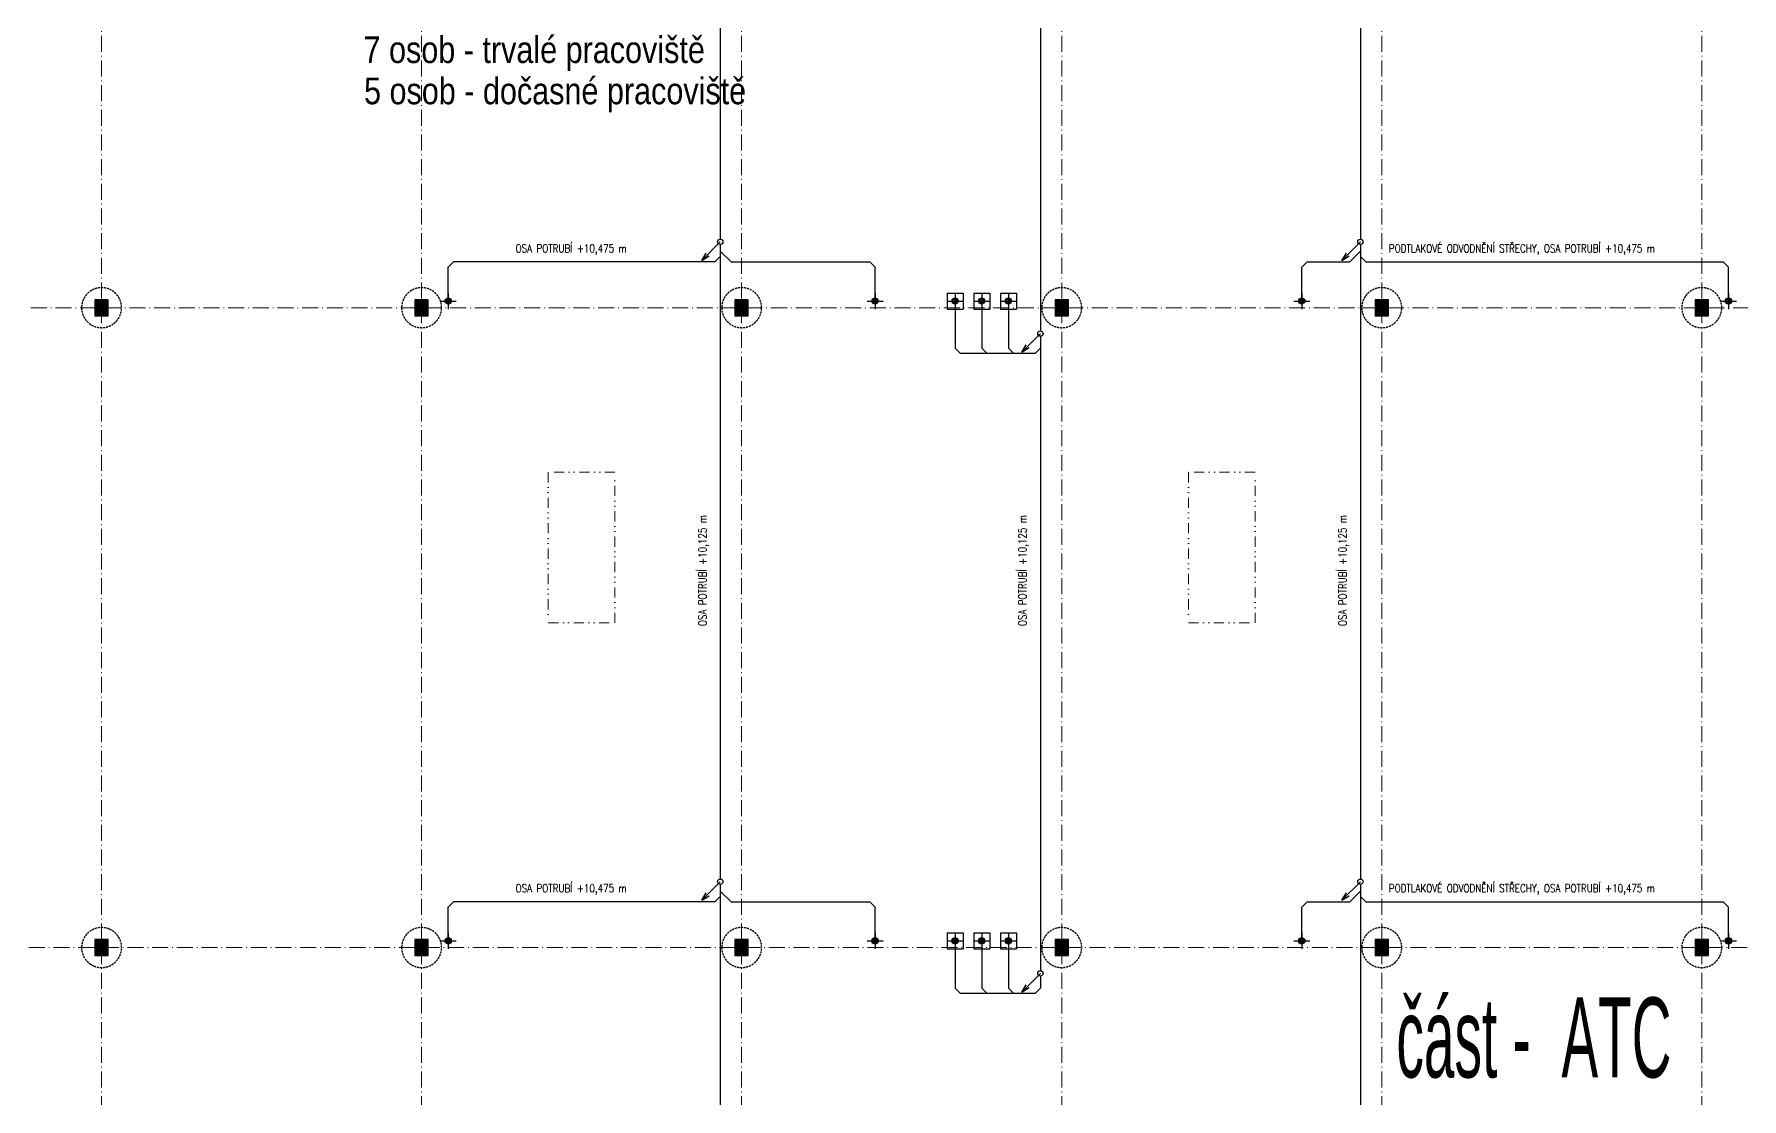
# Model space of a CAD drawing. Header units: millimetres. Extents: x 325046 to 1268204, y 1875583 to 2761998.
# Drawn here: x 799550 to 863581, y 2537217 to 2577153 of the extents above; entities that cross this region are included whole.
import ezdxf

# ---------------------------------------------------------------- set-up
doc = ezdxf.new("R2010")
doc.units = ezdxf.units.MM
doc.header["$LTSCALE"] = 100
for name, pattern in [('ACAD_ISO10W100', [18.5, 12, -3, 0.5, -3]), ('CONTINOUS', [0]), ('DASHED', [0.75, 0.5, -0.25]), ('DIVIDE', [31.75, 12.7, -6.35, 0, -6.35, 0, -6.35]), ('SO02_F11anp01$0${ Leader Line}', [0])]:
    doc.linetypes.add(name, pattern=pattern)
for name, color, linetype, lineweight, true_color in [('Korabek-bezp_vtoky_text', 7, 'CONTINOUS', 0, 0x6b50af), ('Korabek-bezp_vtoky_trasy', 7, 'CONTINOUS', 30, 0x9d626f), ('Korabek-text', 7, 'Continuous', 0, 0x7a7a7a), ('Korabek-trasy', 7, 'Continuous', 30, 0x7478c3), ('Korabek-vpuste', 7, 'Continuous', 30, 0x6f7ceb), ('Světlíky', 7, 'DIVIDE', 15, 0xf81696), ('TECH - počty osob', 7, 'Continuous', 9, 0xf91a5d)]:
    doc.layers.add(name, color=color, linetype=linetype, lineweight=lineweight, true_color=true_color)
doc.layers.add('Objekty - osy', color=5, linetype='ACAD_ISO10W100', lineweight=20)
doc.layers.add('ŽB - Šraf-prefa', color=253, linetype='Continuous', lineweight=13)
doc.layers.add('POPIS MÍSTNOSTÍ', color=7, linetype='Continuous', true_color=0x072bf2)
doc.layers.add('Příprava na dock', color=7, linetype='Continuous', true_color=0x616161)
doc.layers.add('ŽB- SLOUPY', color=3, linetype='Continuous')
doc.styles.add('ARIAL NARROW', font='ARIALN.TTF')
doc.styles.add('ROMANS', font='romans.shx', dxfattribs={"width": 0.8})

# ---------------------------------------------------------------- blocks, each defined once
blk = doc.blocks.new('H1 PU')
at = {"layer": 'Příprava na dock', "linetype": 'DASHED', "ltscale": 1.5}
blk.add_circle((1537736, -4876565), 750, dxfattribs=at)
blk = doc.blocks.new('vpust_tučně')
at = {"layer": 'Korabek-vpuste'}
for p, q in [((52.896, 90.921), (53.396, 90.921)), ((53.146, 90.671), (53.146, 91.171))]:
    blk.add_line(p, q, dxfattribs=at)
for radius in [0.1, 0.075, 0.05]:
    blk.add_circle((53.146, 90.921), radius, dxfattribs=at)
blk = doc.blocks.new('vtok')
at = {"layer": 'Korabek-bezp_vtoky_trasy', "linetype": 'ByBlock'}
for p, q in [((300, 300), (-300, 300)), ((-300, 300), (-300, -300)), ((300, 0), (-300, 0)), ((0, 300), (0, -300)), ((300, 300), (300, -300)), ((300, -300), (-300, -300))]:
    blk.add_line(p, q, dxfattribs=at)
for radius in [120, 90, 60]:
    blk.add_circle((0, 0), radius, dxfattribs=at)
blk = doc.blocks.new('A$C73023567')
at = {"layer": 'Korabek-bezp_vtoky_trasy'}
for p, q in [((131475, 124395.3), (131475, 99975.1)), ((128275, 101095.6), (128275, 99325.9)), ((129275, 101095.6), (129275, 99325.9)), ((130275, 101095.6), (130275, 99325.9)), ((128475.3, 99125.6), (128275, 99325.9)), ((129475.3, 99125.6), (129275, 99325.9)), ((130475.3, 99125.6), (130275, 99325.9)), ((131475.2, 99875.1), (130777.9, 99177.8)), ((130777.9, 99177.8), (130948.6, 99452.4)), ((130777.9, 99177.8), (131052.5, 99348.5)), ((131274.7, 99125.6), (131475, 99325.9)), ((131475, 99775.1), (131475, 75975.1)), ((131274.7, 99125.6), (128475.3, 99125.6)), ((128275, 77095.6), (128275, 75325.9)), ((129275, 77095.6), (129275, 75325.9)), ((130275, 77095.6), (130275, 75325.9)), ((131475.2, 75875.1), (130777.9, 75177.8)), ((131475, 75775.1), (131475, 75325.9)), ((128475.3, 75125.6), (128275, 75325.9)), ((131274.7, 75125.6), (128475.3, 75125.6)), ((129475.3, 75125.6), (129275, 75325.9)), ((130475.3, 75125.6), (130275, 75325.9)), ((130777.9, 75177.8), (130948.6, 75452.4)), ((130777.9, 75177.8), (131052.5, 75348.5)), ((131274.7, 75125.6), (131475, 75325.9))]:
    blk.add_line(p, q, dxfattribs=at)
for centre in [(131475.2, 99875.1), (131475.2, 75875.1)]:
    blk.add_circle(centre, 100, dxfattribs=at)
at = {"layer": 'Korabek-trasy'}
for p, q in [((119475, 122275.6), (119475, 103415.6)), ((143475, 122275.6), (143475, 103415.6)), ((119475, 103315.6), (118777.7, 102618.2)), ((119475, 103215.6), (119475, 79415.6)), ((143475, 103315.6), (142777.7, 102618.2)), ((143475, 103215.6), (143475, 79415.6)), ((109475.3, 102565.6), (109275, 102365.2)), ((119274.7, 102565.6), (109475.3, 102565.6)), ((118777.7, 102618.2), (118948.4, 102892.8)), ((118777.7, 102618.2), (119052.3, 102788.9)), ((119475, 102765.9), (119274.7, 102565.6)), ((119475, 102966.2), (119875.7, 102565.6)), ((119875.7, 102565.6), (125074.7, 102565.6)), ((125074.7, 102565.6), (125275, 102365.2)), ((141475.3, 102565.6), (141275, 102365.2)), ((141475.3, 102565.6), (143074.3, 102565.6)), ((142777.7, 102618.2), (142948.4, 102892.8)), ((142777.7, 102618.2), (143052.3, 102788.9)), ((143475, 102966.2), (143074.3, 102565.6)), ((143475, 102765.9), (143675.3, 102565.6)), ((143675.3, 102565.6), (157074.7, 102565.6)), ((157074.7, 102565.6), (157275, 102365.2)), ((109275, 101095.6), (109275, 102365.2)), ((125275, 101095.6), (125275, 102365.2)), ((141275, 101095.6), (141275, 102365.2)), ((157275, 101095.6), (157275, 102365.2)), ((119475, 79315.6), (118777.7, 78618.2)), ((118777.7, 78618.2), (118948.4, 78892.8)), ((118777.7, 78618.2), (119052.3, 78788.9)), ((119475, 78765.9), (119274.7, 78565.6)), ((119475, 79215.6), (119475, 55415.6)), ((119475, 78966.2), (119875.7, 78565.6)), ((143475, 79315.6), (142777.7, 78618.2)), ((142777.7, 78618.2), (142948.4, 78892.8)), ((142777.7, 78618.2), (143052.3, 78788.9)), ((143475, 78966.2), (143074.3, 78565.6)), ((143475, 79215.6), (143475, 55415.6)), ((143475, 78765.9), (143675.3, 78565.6)), ((109475.3, 78565.6), (109275, 78365.2)), ((109275, 77095.6), (109275, 78365.2)), ((119274.7, 78565.6), (109475.3, 78565.6)), ((119875.7, 78565.6), (125074.7, 78565.6)), ((125074.7, 78565.6), (125275, 78365.2)), ((125275, 77095.6), (125275, 78365.2)), ((141475.3, 78565.6), (141275, 78365.2)), ((141275, 77095.6), (141275, 78365.2)), ((141475.3, 78565.6), (143074.3, 78565.6)), ((143675.3, 78565.6), (157074.7, 78565.6)), ((157074.7, 78565.6), (157275, 78365.2)), ((157275, 77095.6), (157275, 78365.2))]:
    blk.add_line(p, q, dxfattribs=at)
for centre in [(119475, 103315.6), (143475, 103315.6), (119475, 79315.6), (143475, 79315.6)]:
    blk.add_circle(centre, 100, dxfattribs=at)
at = {"layer": 'Korabek-bezp_vtoky_trasy', "rotation": 89.99999999130051}
for p in [(128275, 101095.6), (129275, 101095.6), (130275, 101095.6), (128275, 77095.6), (129275, 77095.6), (130275, 77095.6)]:
    blk.add_blockref('vtok', p, dxfattribs=at)
at = {"layer": 'Korabek-vpuste', "xscale": 1200, "yscale": 1200, "zscale": 1200, "rotation": 269.9999999927888}
for p in [(169.4, 164870.4), (16169.4, 164870.4), (32169.4, 164870.4), (48169.4, 164870.4), (169.4, 140870.4), (16169.4, 140870.4), (32169.4, 140870.4), (48169.4, 140870.4)]:
    blk.add_blockref('vpust_tučně', p, dxfattribs=at)
at = {"layer": 'Korabek-bezp_vtoky_text', "insert": (131044.8, 88901.8), "char_height": 300, "width": 28411.347, "attachment_point": 7, "rotation": 90, "style": 'ROMANS'}
blk.add_mtext('OSA POTRUBÍ +10,125 m', dxfattribs=at)
at = {"layer": 'Korabek-text', "char_height": 300, "width": 28411.347, "attachment_point": 7, "style": 'ROMANS'}
for s, insert, rotation in [('OSA POTRUBÍ +10,475 m', (111799.6, 102827), 0), ('PODTLAKOVÉ ODVODNĚNÍ STŘECHY, OSA POTRUBÍ +10,475 m', (144542.9, 102827), 0), ('OSA POTRUBÍ +10,125 m', (119048.2, 88901.8), 90), ('OSA POTRUBÍ +10,125 m', (143048.2, 88901.8), 90), ('OSA POTRUBÍ +10,475 m', (111799.6, 78827), 0), ('PODTLAKOVÉ ODVODNĚNÍ STŘECHY, OSA POTRUBÍ +10,475 m', (144542.9, 78827), 0)]:
    blk.add_mtext(s, dxfattribs=dict(at, insert=insert, rotation=rotation))

msp = doc.modelspace()

# ---------------------------------------------------------------- hatches: boundary and pattern name
at = {"layer": 'ŽB - Šraf-prefa'}
h = msp.add_hatch(color=256, dxfattribs=at)
h.dxf.hatch_style = 1
h.paths.add_polyline_path([(801828.7, 2566592.7), (802328.7, 2566592.7), (802328.7, 2567192.7), (801828.7, 2567192.7)])
h = msp.add_hatch(color=256, dxfattribs=at)
h.dxf.hatch_style = 1
h.paths.add_polyline_path([(813828.7, 2566592.7), (814328.7, 2566592.7), (814328.7, 2567192.7), (813828.7, 2567192.7)])
h = msp.add_hatch(color=256, dxfattribs=at)
h.dxf.hatch_style = 1
h.paths.add_polyline_path([(825828.7, 2566592.7), (826328.7, 2566592.7), (826328.7, 2567192.7), (825828.7, 2567192.7)])
h = msp.add_hatch(color=256, dxfattribs=at)
h.dxf.hatch_style = 1
h.paths.add_polyline_path([(837828.7, 2566592.7), (838328.7, 2566592.7), (838328.7, 2567192.7), (837828.7, 2567192.7)])
h = msp.add_hatch(color=256, dxfattribs=at)
h.dxf.hatch_style = 1
h.paths.add_polyline_path([(849828.7, 2566592.7), (850328.7, 2566592.7), (850328.7, 2567192.7), (849828.7, 2567192.7)])
h = msp.add_hatch(color=256, dxfattribs=at)
h.dxf.hatch_style = 1
h.paths.add_polyline_path([(861828.7, 2566592.7), (862328.7, 2566592.7), (862328.7, 2567192.7), (861828.7, 2567192.7)])
h = msp.add_hatch(color=256, dxfattribs=at)
h.dxf.hatch_style = 1
h.paths.add_polyline_path([(801828.7, 2542592.7), (802328.7, 2542592.7), (802328.7, 2543192.7), (801828.7, 2543192.7)])
h = msp.add_hatch(color=256, dxfattribs=at)
h.dxf.hatch_style = 1
h.paths.add_polyline_path([(813828.7, 2542592.7), (814328.7, 2542592.7), (814328.7, 2543192.7), (813828.7, 2543192.7)])
h = msp.add_hatch(color=256, dxfattribs=at)
h.dxf.hatch_style = 1
h.paths.add_polyline_path([(825828.7, 2542592.7), (826328.7, 2542592.7), (826328.7, 2543192.7), (825828.7, 2543192.7)])
h = msp.add_hatch(color=256, dxfattribs=at)
h.dxf.hatch_style = 1
h.paths.add_polyline_path([(837828.7, 2542592.7), (838328.7, 2542592.7), (838328.7, 2543192.7), (837828.7, 2543192.7)])
h = msp.add_hatch(color=256, dxfattribs=at)
h.dxf.hatch_style = 1
h.paths.add_polyline_path([(849828.7, 2542592.7), (850328.7, 2542592.7), (850328.7, 2543192.7), (849828.7, 2543192.7)])
h = msp.add_hatch(color=256, dxfattribs=at)
h.dxf.hatch_style = 1
h.paths.add_polyline_path([(861828.7, 2542592.7), (862328.7, 2542592.7), (862328.7, 2543192.7), (861828.7, 2543192.7)])

# ---------------------------------------------------------------- linework, layer by layer
at = {"layer": 'Objekty - osy', "ltscale": 0.5}
for points in [[(802078.7, 2591892.7), (802078.7, 2469892.7)], [(814078.7, 2591892.7), (814078.7, 2469892.7)], [(826078.7, 2591892.7), (826078.7, 2469892.7)], [(838078.7, 2591892.7), (838078.7, 2469892.7)], [(850078.7, 2591892.7), (850078.7, 2469892.7)], [(862078.7, 2591892.7), (862078.7, 2469892.7)], [(705078.7, 2566892.7), (1079078.7, 2566892.7)], [(705001.7, 2542892.7), (1079001.7, 2542892.7)]]:
    msp.add_lwpolyline(points, dxfattribs=at)
at = {"layer": 'Světlíky', "ltscale": 0.3}
for points in [[(818828.7, 2555067.7), (821328.7, 2555067.7), (821328.7, 2560717.7), (818828.7, 2560717.7)], [(842828.7, 2555067.7), (845328.7, 2555067.7), (845328.7, 2560717.7), (842828.7, 2560717.7)]]:
    msp.add_lwpolyline(points, close=True, dxfattribs=at)
at = {"layer": 'ŽB- SLOUPY'}
for points in [[(801828.7, 2566592.7), (802328.7, 2566592.7), (802328.7, 2567192.7), (801828.7, 2567192.7)], [(813828.7, 2566592.7), (814328.7, 2566592.7), (814328.7, 2567192.7), (813828.7, 2567192.7)], [(825828.7, 2566592.7), (826328.7, 2566592.7), (826328.7, 2567192.7), (825828.7, 2567192.7)], [(837828.7, 2566592.7), (838328.7, 2566592.7), (838328.7, 2567192.7), (837828.7, 2567192.7)], [(849828.7, 2566592.7), (850328.7, 2566592.7), (850328.7, 2567192.7), (849828.7, 2567192.7)], [(861828.7, 2566592.7), (862328.7, 2566592.7), (862328.7, 2567192.7), (861828.7, 2567192.7)], [(801828.7, 2542592.7), (802328.7, 2542592.7), (802328.7, 2543192.7), (801828.7, 2543192.7)], [(813828.7, 2542592.7), (814328.7, 2542592.7), (814328.7, 2543192.7), (813828.7, 2543192.7)], [(825828.7, 2542592.7), (826328.7, 2542592.7), (826328.7, 2543192.7), (825828.7, 2543192.7)], [(837828.7, 2542592.7), (838328.7, 2542592.7), (838328.7, 2543192.7), (837828.7, 2543192.7)], [(849828.7, 2542592.7), (850328.7, 2542592.7), (850328.7, 2543192.7), (849828.7, 2543192.7)], [(861828.7, 2542592.7), (862328.7, 2542592.7), (862328.7, 2543192.7), (861828.7, 2543192.7)]]:
    msp.add_lwpolyline(points, close=True, dxfattribs=at)

# ---------------------------------------------------------------- block references
at = {"layer": 'Korabek-trasy', "linetype": 'SO02_F11anp01$0${ Leader Line}'}
msp.add_blockref('A$C73023567', (705803.7, 2466047.2), dxfattribs=at)
at = {"layer": 'Příprava na dock', "xscale": -1, "rotation": 89.99999999999993}
for p in [(-4074486.3, 4104628.7), (-4062486.3, 4104628.7), (-4050486.3, 4104628.7), (-4038486.3, 4104628.7), (-4026486.3, 4104628.7), (-4014486.3, 4104628.7), (-4074486.3, 4080628.7), (-4062486.3, 4080628.7), (-4050486.3, 4080628.7), (-4038486.3, 4080628.7), (-4026486.3, 4080628.7), (-4014486.3, 4080628.7)]:
    msp.add_blockref('H1 PU', p, dxfattribs=at)

# ---------------------------------------------------------------- texts
at = {"layer": 'POPIS MÍSTNOSTÍ', "style": 'ARIAL NARROW', "width": 0.6}
msp.add_text('část -  ATC', height=3000, dxfattribs=at).set_placement((850628.7, 2538019.6))
at = {"layer": 'TECH - počty osob', "style": 'ARIAL NARROW'}
for s, p in [('7 osob - trvalé pracoviště ', (811901.2, 2576070.1)), ('5 osob - dočasné pracoviště ', (811919.5, 2574523.1))]:
    msp.add_text(s, height=1000, dxfattribs=at).set_placement(p)

doc.saveas('drawing.dxf')
